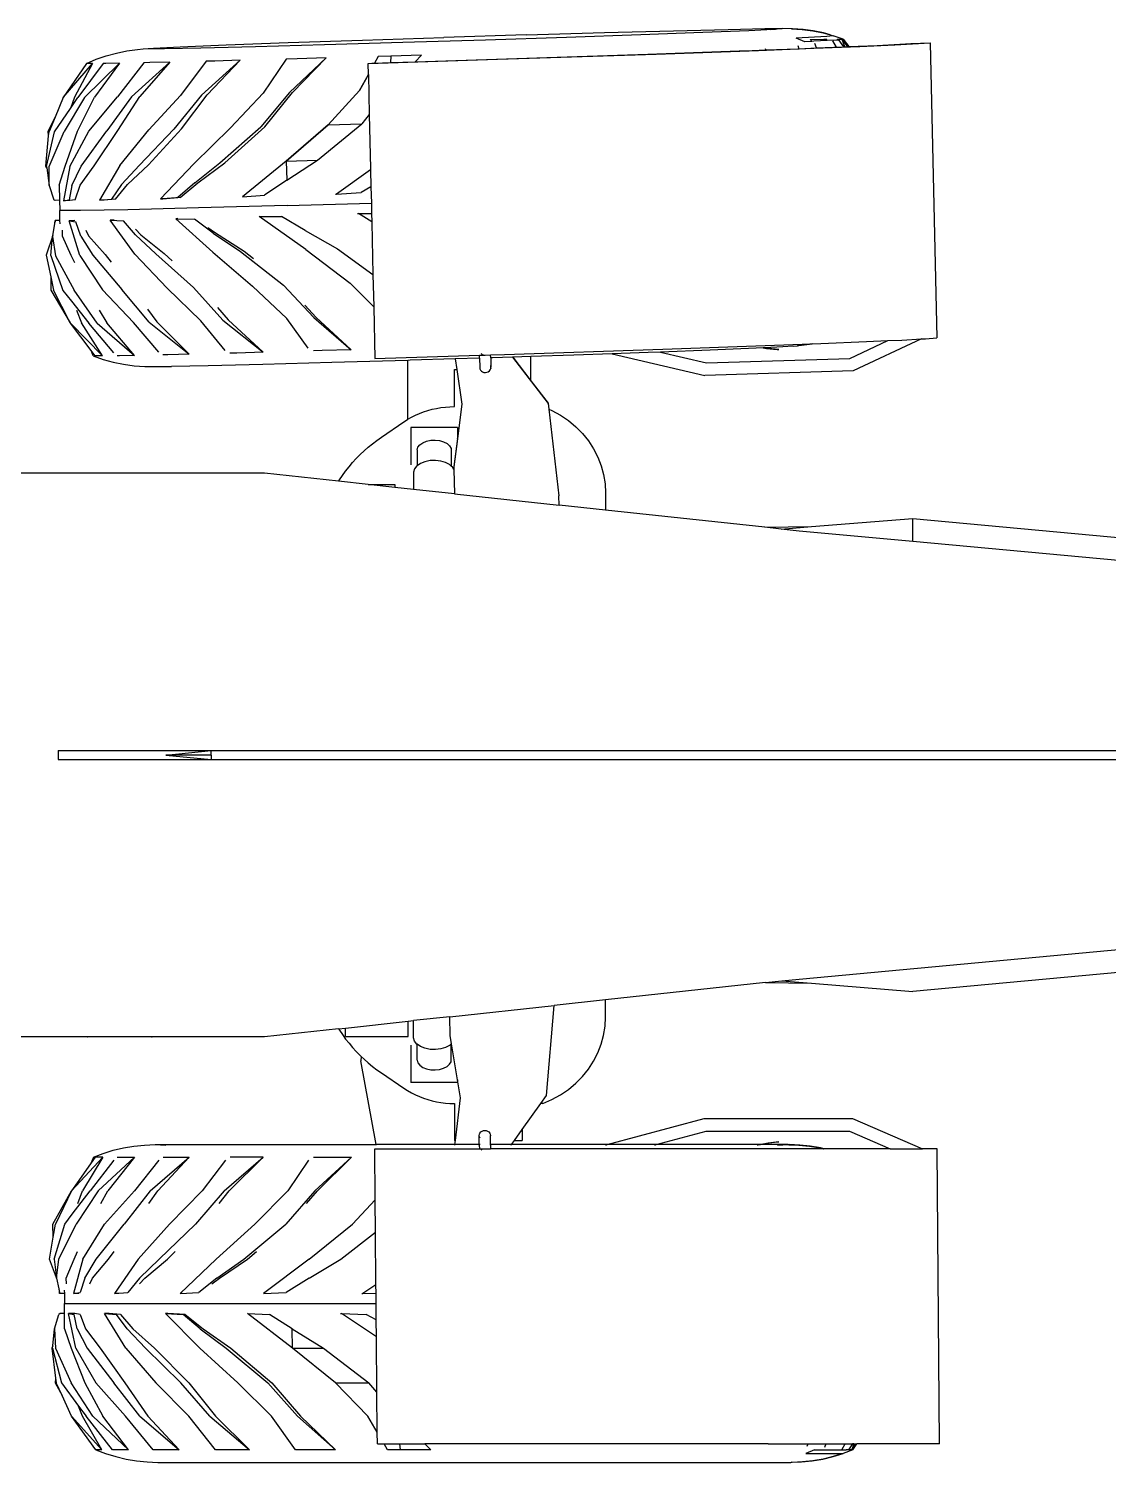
# Model space of a CAD drawing. Header units: inches. Extents: x -625442 to 34963, y -27993 to 66986.
# Drawn here: x 3263.7 to 3317.7, y 21992.8 to 22064.5 of the extents above; entities that cross this region are included whole.
import ezdxf

# ---------------------------------------------------------------- set-up
doc = ezdxf.new("R2010")
doc.units = ezdxf.units.IN
doc.header["$LTSCALE"] = 0.5
doc.header["$MEASUREMENT"] = 0
doc.layers.add('P-FURNITURE', color=201, linetype='Continuous')

# ---------------------------------------------------------------- blocks, each defined once
blk = doc.blocks.new('John Deere pl')
for p, q in [((3.1425, 3.6546), (3.2987, 3.6592)), ((3.2987, 3.6592), (3.4359, 3.6629)), ((3.4946, 3.6592), (3.3707, 3.6546)), ((3.4359, 3.6629), (3.5447, 3.6656)), ((3.5862, 3.6629), (3.4946, 3.6592)), ((3.5447, 3.6656), (3.6177, 3.667)), ((3.6221, 3.6647), (3.5862, 3.6629)), ((3.6177, 3.667), (3.6499, 3.667)), ((3.6286, 3.6656), (3.6221, 3.6647)), ((3.6392, 3.6656), (3.6221, 3.6647)), ((3.6286, 3.6656), (3.6499, 3.667)), ((3.6499, 3.667), (3.6524, 3.667)), ((3.6524, 3.667), (3.6508, 3.6669)), ((3.6524, 3.667), (3.6524, 3.667)), ((3.6713, 3.6669), (3.6524, 3.667)), ((3.6732, 3.6669), (3.6713, 3.6669)), ((3.6713, 3.6669), (3.6925, 3.6655)), ((3.694, 3.6655), (3.6732, 3.6669)), ((3.6925, 3.6655), (3.7136, 3.6626)), ((3.7144, 3.6626), (3.694, 3.6655)), ((3.7136, 3.6626), (3.7342, 3.6584)), ((3.7345, 3.6584), (3.7144, 3.6626)), ((3.7342, 3.6584), (3.7482, 3.6545)), ((3.7482, 3.6545), (3.7345, 3.6584)), ((2.3788, 3.6268), (2.3997, 3.6281)), ((2.3997, 3.6281), (2.4527, 3.6307)), ((2.4942, 3.6281), (2.4212, 3.6267)), ((2.4527, 3.6307), (2.5443, 3.6345)), ((2.603, 3.6307), (2.4942, 3.6281)), ((2.5443, 3.6345), (2.6683, 3.6391)), ((2.7402, 3.6345), (2.603, 3.6307)), ((2.6683, 3.6391), (2.8162, 3.6442)), ((2.8964, 3.6391), (2.7402, 3.6345)), ((2.8162, 3.6442), (2.9779, 3.6495)), ((3.061, 3.6442), (2.8964, 3.6391)), ((3.1425, 3.6546), (2.9779, 3.6495)), ((3.2227, 3.6495), (3.061, 3.6442)), ((3.3707, 3.6546), (3.2227, 3.6495)), ((3.605, 3.6237), (3.7157, 3.6279)), ((3.6197, 3.6246), (3.6195, 3.6269)), ((3.6197, 3.6246), (3.6838, 3.627)), ((3.7418, 3.6511), (3.6801, 3.6481)), ((3.6977, 3.641), (3.6801, 3.6481)), ((3.6834, 3.6332), (3.6859, 3.6271)), ((3.6838, 3.627), (3.6859, 3.6271)), ((3.6859, 3.6271), (3.6861, 3.6271)), ((3.6861, 3.6271), (3.7211, 3.6285)), ((3.7114, 3.6417), (3.6977, 3.641)), ((3.7085, 3.6453), (3.7353, 3.6458)), ((3.7085, 3.6453), (3.7114, 3.6417)), ((3.7157, 3.6419), (3.7114, 3.6417)), ((3.7157, 3.6419), (3.7114, 3.6417)), ((3.7419, 3.6432), (3.7157, 3.6419)), ((3.7157, 3.6419), (3.7157, 3.6419)), ((3.7157, 3.6279), (3.8073, 3.6316)), ((3.7211, 3.6285), (3.7175, 3.6374)), ((3.7211, 3.6285), (3.7556, 3.6299)), ((3.7353, 3.6458), (3.7406, 3.6458)), ((3.7419, 3.6432), (3.7406, 3.6458)), ((3.7543, 3.6527), (3.7418, 3.6511)), ((3.761, 3.6441), (3.7419, 3.6432)), ((3.7482, 3.6545), (3.7543, 3.6527)), ((3.7526, 3.6428), (3.7601, 3.6301)), ((3.7738, 3.6458), (3.7543, 3.6527)), ((3.7556, 3.6299), (3.7601, 3.6301)), ((3.7601, 3.6301), (3.7742, 3.6307)), ((3.7628, 3.6444), (3.761, 3.6441)), ((3.762, 3.6458), (3.7628, 3.6444)), ((3.7633, 3.6444), (3.762, 3.6458)), ((3.762, 3.6458), (3.7738, 3.6458)), ((3.7633, 3.6444), (3.7628, 3.6444)), ((3.7721, 3.6456), (3.7633, 3.6444)), ((3.7656, 3.6447), (3.7633, 3.6444)), ((3.7752, 3.6307), (3.7656, 3.6447)), ((3.7738, 3.6458), (3.7721, 3.6456)), ((3.7721, 3.6456), (3.7828, 3.6311)), ((3.7776, 3.6308), (3.7721, 3.6456)), ((3.7738, 3.6458), (3.785, 3.6312)), ((3.7742, 3.6307), (3.7752, 3.6307)), ((3.7752, 3.6307), (3.7776, 3.6308)), ((3.7776, 3.6308), (3.7828, 3.6311)), ((3.7828, 3.6311), (3.785, 3.6312)), ((3.785, 3.6312), (3.8418, 3.6337)), ((3.8073, 3.6316), (3.8773, 3.6347)), ((3.8418, 3.6337), (3.8871, 3.636)), ((3.8773, 3.6347), (3.9244, 3.6372)), ((3.8871, 3.636), (3.909, 3.6377)), ((3.909, 3.6377), (3.9472, 3.6389)), ((3.9244, 3.6372), (3.9472, 3.6389)), ((3.9472, 3.6389), (3.9607, 3.051)), ((2.2662, 3.5977), (2.2854, 3.6059)), ((2.2854, 3.6059), (2.3052, 3.6128)), ((2.3052, 3.6128), (2.3257, 3.6183)), ((2.3257, 3.6183), (2.3465, 3.6225)), ((2.3801, 3.5991), (2.3276, 3.5309)), ((2.3465, 3.6225), (2.3677, 3.6253)), ((2.3559, 3.5314), (2.432, 3.6003)), ((2.3677, 3.6253), (2.3788, 3.6268)), ((2.432, 3.6003), (2.3721, 3.532)), ((2.3921, 3.5993), (2.3801, 3.5991)), ((2.4212, 3.6267), (2.389, 3.6267)), ((2.432, 3.6003), (2.3921, 3.5993)), ((2.5044, 3.602), (2.4536, 3.5338)), ((2.4952, 3.5348), (2.5725, 3.6039)), ((2.5221, 3.6025), (2.5044, 3.602)), ((2.5725, 3.6039), (2.5067, 3.5353)), ((2.5725, 3.6039), (2.5221, 3.6025)), ((2.6637, 3.6063), (2.6183, 3.5382)), ((2.6861, 3.607), (2.6637, 3.6063)), ((2.6703, 3.5396), (2.7435, 3.6086)), ((2.7435, 3.6086), (2.6763, 3.5399)), ((2.7435, 3.6086), (2.6861, 3.607)), ((2.8274, 3.5979), (3.0854, 3.6059)), ((2.8274, 3.5979), (2.8349, 3.5984)), ((2.8349, 3.5984), (2.8402, 3.5985)), ((2.8474, 3.6117), (2.8402, 3.5985)), ((2.8402, 3.5985), (2.8722, 3.5995)), ((2.8729, 3.6124), (2.8474, 3.6117)), ((2.8729, 3.6124), (2.8722, 3.5995)), ((2.8722, 3.5995), (2.921, 3.601)), ((2.9334, 3.6143), (2.8729, 3.6124)), ((2.921, 3.601), (2.9334, 3.6143)), ((2.921, 3.601), (3.0829, 3.6061)), ((3.0829, 3.6061), (3.3848, 3.616)), ((3.0854, 3.6059), (3.4011, 3.6162)), ((3.3848, 3.616), (3.5667, 3.6226)), ((3.4011, 3.6162), (3.605, 3.6237)), ((3.5666, 3.6229), (3.5667, 3.6226)), ((3.5667, 3.6226), (3.5794, 3.623)), ((3.5794, 3.623), (3.6197, 3.6246)), ((2.2198, 3.5296), (2.2781, 3.5977)), ((2.2662, 3.5977), (2.2198, 3.5296)), ((2.2781, 3.5977), (2.242, 3.5303)), ((2.2995, 3.5977), (2.249, 3.5296)), ((2.262, 3.5296), (2.3316, 3.5982)), ((2.2781, 3.5977), (2.2662, 3.5977)), ((2.3316, 3.5982), (2.2819, 3.5303)), ((2.3048, 3.5977), (2.2995, 3.5977)), ((2.3316, 3.5982), (2.3048, 3.5977)), ((2.8279, 3.5758), (2.8104, 3.5437)), ((2.8104, 3.5439), (2.8279, 3.5758)), ((2.8279, 3.5758), (2.8274, 3.5979)), ((2.8279, 3.5758), (2.8297, 3.496)), ((2.8104, 3.5439), (2.748, 3.4753)), ((2.748, 3.4751), (2.8104, 3.5437)), ((2.2198, 3.5296), (2.2035, 3.491)), ((2.262, 3.5296), (2.2216, 3.462)), ((2.242, 3.5303), (2.234, 3.5081)), ((2.234, 3.5081), (2.249, 3.5296)), ((2.2484, 3.463), (2.2819, 3.5303)), ((2.2705, 3.4627), (2.3276, 3.5309)), ((2.3559, 3.5314), (2.3063, 3.4635)), ((2.3282, 3.4643), (2.3721, 3.532)), ((2.3902, 3.4653), (2.4536, 3.5338)), ((2.4952, 3.5348), (2.4399, 3.4666)), ((2.4554, 3.4673), (2.5067, 3.5353)), ((2.5531, 3.4695), (2.6183, 3.5382)), ((2.6703, 3.5396), (2.6132, 3.4712)), ((2.6213, 3.4717), (2.6763, 3.5399)), ((2.1895, 3.4628), (2.2035, 3.491)), ((2.2035, 3.491), (2.1915, 3.4624)), ((2.202, 3.4618), (2.234, 3.5081)), ((2.8297, 3.496), (2.8145, 3.4771)), ((2.8297, 3.496), (2.8322, 3.3883)), ((2.1865, 3.3923), (2.202, 3.4618)), ((2.1906, 3.4535), (2.1895, 3.4628)), ((2.1906, 3.4535), (2.1915, 3.4624)), ((2.1919, 3.3921), (2.2216, 3.462)), ((2.2235, 3.3932), (2.2484, 3.463)), ((2.2326, 3.3924), (2.2705, 3.4627)), ((2.2555, 3.3928), (2.3063, 3.4635)), ((2.2814, 3.3937), (2.3282, 3.4643)), ((2.3326, 3.3944), (2.3902, 3.4653)), ((2.3716, 3.3952), (2.4399, 3.4666)), ((2.3898, 3.396), (2.4554, 3.4673)), ((2.4798, 3.398), (2.5531, 3.4695)), ((2.5321, 3.3994), (2.6132, 3.4712)), ((2.5415, 3.3999), (2.6213, 3.4717)), ((2.748, 3.4753), (2.6641, 3.4032)), ((2.6641, 3.403), (2.748, 3.4751)), ((2.7262, 3.4048), (2.8145, 3.4771)), ((2.748, 3.4751), (2.8145, 3.4771)), ((2.748, 3.4753), (2.748, 3.4751)), ((2.1851, 3.3932), (2.1906, 3.4535)), ((2.482, 3.3598), (2.5321, 3.3994)), ((2.4879, 3.3602), (2.5415, 3.3999)), ((2.6641, 3.4032), (2.5772, 3.3322)), ((2.6641, 3.403), (2.5772, 3.3321)), ((2.6641, 3.403), (2.7262, 3.4048)), ((2.6641, 3.4032), (2.6641, 3.403)), ((2.6641, 3.403), (2.665, 3.3649)), ((2.665, 3.3649), (2.7262, 3.4048)), ((2.1869, 3.3895), (2.1851, 3.3932)), ((2.1865, 3.3923), (2.1869, 3.3895)), ((2.1869, 3.3895), (2.1917, 3.3543)), ((2.1917, 3.3543), (2.1919, 3.3921)), ((2.2116, 3.355), (2.2235, 3.3932)), ((2.2326, 3.3924), (2.2204, 3.3241)), ((2.237, 3.3544), (2.2555, 3.3928)), ((2.2532, 3.355), (2.2814, 3.3937)), ((2.3326, 3.3944), (2.2921, 3.3251)), ((2.336, 3.3563), (2.3716, 3.3952)), ((2.3475, 3.3567), (2.3898, 3.396)), ((2.4798, 3.398), (2.4137, 3.3278)), ((2.8322, 3.3855), (2.7642, 3.3375)), ((2.8322, 3.3883), (2.8322, 3.3855)), ((2.8322, 3.3855), (2.833, 3.3521)), ((2.1917, 3.3543), (2.2011, 3.3263)), ((2.2116, 3.355), (2.2123, 3.3252)), ((2.237, 3.3544), (2.2313, 3.3259)), ((2.2433, 3.3263), (2.2532, 3.355)), ((2.336, 3.3563), (2.3156, 3.3273)), ((2.3241, 3.3276), (2.3475, 3.3567)), ((2.482, 3.3598), (2.4484, 3.3304)), ((2.4528, 3.3306), (2.4879, 3.3602)), ((2.665, 3.3649), (2.6206, 3.335)), ((2.833, 3.3521), (2.8132, 3.3406)), ((2.833, 3.3521), (2.8338, 3.3195)), ((2.2037, 3.3249), (2.2011, 3.3263)), ((2.2123, 3.3252), (2.2037, 3.3249)), ((2.2123, 3.3252), (2.2128, 3.3046)), ((2.2204, 3.3241), (2.2313, 3.3259)), ((2.2331, 3.3246), (2.2204, 3.3241)), ((2.2433, 3.3263), (2.2331, 3.3246)), ((2.2921, 3.3251), (2.3156, 3.3273)), ((2.301, 3.3255), (2.2921, 3.3251)), ((2.3241, 3.3276), (2.301, 3.3255)), ((2.4137, 3.3278), (2.4185, 3.3282)), ((2.4184, 3.3281), (2.4137, 3.3278)), ((2.4528, 3.3306), (2.4184, 3.3281)), ((2.4184, 3.3281), (2.4185, 3.3282)), ((2.4185, 3.3282), (2.4484, 3.3304)), ((2.6662, 3.3146), (2.4891, 3.3098)), ((2.5772, 3.3321), (2.6206, 3.335)), ((2.5772, 3.3322), (2.5772, 3.3321)), ((2.6662, 3.3146), (2.8338, 3.3195)), ((2.7622, 3.3374), (2.7642, 3.3375)), ((2.7642, 3.3375), (2.8132, 3.3406)), ((2.8338, 3.3195), (2.8342, 3.2986)), ((2.2022, 3.2745), (2.2034, 3.2846)), ((2.2132, 3.2849), (2.2034, 3.2846)), ((2.2034, 3.2846), (2.2036, 3.2825)), ((2.2544, 3.3046), (2.2128, 3.3046)), ((2.2132, 3.2849), (2.2128, 3.3046)), ((2.2134, 3.2782), (2.2132, 3.2849)), ((2.2425, 3.2846), (2.2314, 3.2841)), ((2.2525, 3.2154), (2.2314, 3.2841)), ((2.2314, 3.2841), (2.2449, 3.2825)), ((2.3486, 3.3063), (2.2544, 3.3046)), ((2.3211, 3.2858), (2.3135, 3.2855)), ((2.3626, 3.2177), (2.3135, 3.2855)), ((2.3135, 3.2855), (2.3396, 3.2843)), ((2.364, 3.256), (2.3396, 3.2843)), ((2.4891, 3.3098), (2.3486, 3.3063)), ((2.4478, 3.2887), (2.4443, 3.2885)), ((2.4443, 3.2885), (2.481, 3.2877)), ((2.5181, 3.2216), (2.4443, 3.2885)), ((2.5183, 3.2599), (2.481, 3.2877)), ((2.61, 3.293), (2.6103, 3.293)), ((2.7032, 3.2268), (2.6103, 3.293)), ((2.6103, 3.293), (2.6548, 3.2925)), ((2.6548, 3.2925), (2.6549, 3.2925)), ((2.7021, 3.2651), (2.6549, 3.2925)), ((2.806, 3.2987), (2.808, 3.2987)), ((2.8346, 3.2823), (2.808, 3.2987)), ((2.808, 3.2987), (2.8342, 3.2986)), ((2.8342, 3.2986), (2.8346, 3.2823)), ((2.1989, 3.2549), (2.2022, 3.2745)), ((2.2022, 3.2745), (2.2036, 3.2825)), ((2.2179, 3.2655), (2.2179, 3.254)), ((2.255, 3.2538), (2.2449, 3.2825)), ((2.2648, 3.2657), (2.2703, 3.2544)), ((2.3637, 3.2676), (2.3744, 3.2565)), ((2.364, 3.256), (2.4045, 3.2187)), ((2.3744, 3.2565), (2.4211, 3.2194)), ((2.5078, 3.2712), (2.5231, 3.2602)), ((2.5183, 3.2599), (2.5727, 3.2231)), ((2.5231, 3.2602), (2.5803, 3.2236)), ((2.7021, 3.2651), (2.7664, 3.2287)), ((2.8346, 3.2823), (2.8346, 3.2808)), ((2.8346, 3.2808), (2.837, 3.1775)), ((2.1987, 3.2547), (2.1859, 3.2156)), ((2.1953, 3.215), (2.1986, 3.2533)), ((2.1986, 3.2533), (2.1989, 3.2549)), ((2.1986, 3.2533), (2.2043, 3.2148)), ((2.1987, 3.2547), (2.1989, 3.2549)), ((2.2179, 3.254), (2.2349, 3.2159)), ((2.255, 3.2538), (2.2788, 3.2159)), ((2.2703, 3.2544), (2.3033, 3.2168)), ((2.7664, 3.2287), (2.837, 3.1775)), ((2.1859, 3.2156), (2.1948, 3.1724)), ((2.1953, 3.215), (2.2186, 3.1456)), ((2.2043, 3.2148), (2.2415, 3.1459)), ((2.2349, 3.2159), (2.2419, 3.201)), ((2.2525, 3.2154), (2.2978, 3.1468)), ((2.2788, 3.2159), (2.3366, 3.1477)), ((2.3033, 3.2168), (2.3149, 3.2021)), ((2.3626, 3.2177), (2.4269, 3.1498)), ((2.4045, 3.2187), (2.479, 3.1511)), ((2.4211, 3.2194), (2.4366, 3.2048)), ((2.5181, 3.2216), (2.5972, 3.1543)), ((2.5727, 3.2231), (2.6589, 3.156)), ((2.5803, 3.2236), (2.5986, 3.2091)), ((2.7032, 3.2268), (2.7914, 3.1599)), ((2.1948, 3.1724), (2.1947, 3.1462)), ((2.1948, 3.1724), (2.2002, 3.1459)), ((2.837, 3.1775), (2.8385, 3.113)), ((2.1947, 3.1462), (2.2338, 3.081)), ((2.2338, 3.081), (2.2002, 3.1459)), ((2.2186, 3.1456), (2.2359, 3.124)), ((2.2871, 3.0805), (2.2415, 3.1459)), ((2.2978, 3.1468), (2.3596, 3.082)), ((2.3907, 3.0826), (2.3366, 3.1477)), ((2.4269, 3.1498), (2.4941, 3.0852)), ((2.538, 3.0863), (2.479, 3.1511)), ((2.5972, 3.1543), (2.6652, 3.0899)), ((2.7189, 3.0914), (2.6589, 3.156)), ((2.7914, 3.1599), (2.8385, 3.113)), ((2.2359, 3.124), (2.2709, 3.0804)), ((2.7013, 3.1165), (2.7237, 3.0917)), ((2.8385, 3.113), (2.8385, 3.1124)), ((2.246, 3.1062), (2.2561, 3.0809)), ((2.2915, 3.1064), (2.3064, 3.0812)), ((2.3874, 3.1083), (2.4061, 3.0832)), ((2.5424, 3.0261), (2.4941, 3.0852)), ((2.5272, 3.1117), (2.5484, 3.0868)), ((2.538, 3.0863), (2.618, 3.0223)), ((2.618, 3.0223), (2.5484, 3.0868)), ((2.7081, 3.0307), (2.6652, 3.0899)), ((2.7189, 3.0914), (2.7938, 3.0273)), ((2.7938, 3.0273), (2.7237, 3.0917)), ((2.8385, 3.1124), (2.8409, 3.01)), ((2.2342, 3.0801), (2.2338, 3.081)), ((2.2342, 3.0801), (2.2982, 3.0153)), ((2.2753, 3.0257), (2.2342, 3.0801)), ((2.2982, 3.0153), (2.2561, 3.0809)), ((2.3204, 3.0212), (2.2709, 3.0804)), ((2.2871, 3.0805), (2.3615, 3.0161)), ((2.3615, 3.0161), (2.3064, 3.0812)), ((2.4102, 3.0229), (2.3596, 3.082)), ((2.3907, 3.0826), (2.4706, 3.0185)), ((2.4706, 3.0185), (2.4061, 3.0832)), ((2.7938, 3.0273), (2.7354, 3.0256)), ((3.0989, 3.018), (3.4145, 3.0284)), ((3.4145, 3.0284), (3.6185, 3.0358)), ((3.6007, 3.0303), (3.5091, 3.0266)), ((3.6148, 3.031), (3.6007, 3.0303)), ((3.6178, 3.0312), (3.6148, 3.031)), ((3.6148, 3.031), (3.6211, 3.0299)), ((3.6537, 3.033), (3.6178, 3.0312)), ((3.6247, 3.0299), (3.6178, 3.0312)), ((3.6185, 3.0358), (3.7107, 3.0393)), ((3.6211, 3.0299), (3.6428, 3.0279)), ((3.6458, 3.0279), (3.6247, 3.0299)), ((3.6428, 3.0279), (3.6458, 3.0279)), ((3.6747, 3.0343), (3.6537, 3.033)), ((3.6747, 3.0343), (3.6829, 3.0354)), ((3.6829, 3.0354), (3.685, 3.0357)), ((3.6877, 3.0357), (3.6829, 3.0354)), ((3.6955, 3.0371), (3.685, 3.0357)), ((3.685, 3.0357), (3.6858, 3.0357)), ((3.6858, 3.0357), (3.7069, 3.0385)), ((3.7083, 3.0385), (3.6877, 3.0357)), ((3.7069, 3.0385), (3.6955, 3.0371)), ((3.7069, 3.0385), (3.7107, 3.0393)), ((3.7123, 3.0394), (3.7083, 3.0385)), ((3.7107, 3.0393), (3.7123, 3.0394)), ((3.7123, 3.0394), (3.7292, 3.04)), ((3.7292, 3.04), (3.8207, 3.0437)), ((3.7875, 3.0103), (3.8631, 3.0456)), ((3.9301, 3.0489), (3.7941, 2.9853)), ((3.8207, 3.0437), (3.8631, 3.0456)), ((3.8631, 3.0456), (3.8908, 3.0468)), ((3.8908, 3.0468), (3.9301, 3.0489)), ((3.9301, 3.0489), (3.9378, 3.0493)), ((3.9378, 3.0493), (3.9607, 3.051)), ((2.2796, 3.0153), (2.2753, 3.0257)), ((2.2832, 3.0152), (2.2753, 3.0257)), ((2.2796, 3.0153), (2.2991, 3.0083)), ((2.2982, 3.0153), (2.2832, 3.0152)), ((2.2991, 3.0083), (2.3192, 3.0027)), ((2.3192, 3.0027), (2.3399, 2.9985)), ((2.3318, 3.0155), (2.3269, 3.0155)), ((2.3615, 3.0161), (2.3318, 3.0155)), ((2.4282, 3.0174), (2.4185, 3.0173)), ((2.4706, 3.0185), (2.4282, 3.0174)), ((2.5659, 3.0209), (2.552, 3.0206)), ((2.618, 3.0223), (2.5659, 3.0209)), ((2.7547, 3.0019), (2.6175, 2.9981)), ((2.7354, 3.0256), (2.7183, 3.0251)), ((2.9066, 3.0063), (2.7547, 3.0019)), ((2.8409, 3.01), (3.0491, 3.0165)), ((2.9109, 3.0065), (2.9066, 3.0063)), ((2.9066, 2.8888), (2.9066, 3.0063)), ((3.001, 3.0093), (2.9109, 3.0065)), ((3.0493, 3.0108), (3.001, 3.0093)), ((3.001, 3.0093), (3.0041, 2.9878)), ((3.0491, 3.0165), (3.0603, 3.0168)), ((3.0493, 3.0108), (3.0491, 3.0165)), ((3.0493, 3.0108), (3.0497, 2.9929)), ((3.0496, 3.0108), (3.0493, 3.0108)), ((3.0523, 3.0196), (3.0547, 3.018)), ((3.0547, 3.018), (3.0574, 3.0171)), ((3.0574, 3.0171), (3.0603, 3.0168)), ((3.0603, 3.0168), (3.0715, 3.0172)), ((3.0716, 3.0115), (3.0712, 3.0114)), ((3.0715, 3.0172), (3.0989, 3.018)), ((3.0716, 3.0115), (3.0715, 3.0172)), ((3.0755, 3.0116), (3.0716, 3.0115)), ((3.0716, 3.0115), (3.072, 2.9936)), ((3.1151, 3.0129), (3.0755, 3.0116)), ((3.1151, 3.0129), (3.1859, 2.9202)), ((3.1154, 3.0129), (3.1151, 3.0129)), ((3.1516, 3.0141), (3.1154, 3.0129)), ((3.1154, 3.0129), (3.1516, 2.9655)), ((3.2373, 3.0169), (3.1516, 3.0141)), ((3.1516, 2.9655), (3.1516, 3.0141)), ((3.3135, 3.0195), (3.2373, 3.0169)), ((3.3852, 3.022), (3.3135, 3.0195)), ((3.3135, 3.0195), (3.4985, 2.976)), ((3.4098, 3.0229), (3.3852, 3.022)), ((3.5091, 3.0266), (3.4098, 3.0229)), ((3.4098, 3.0229), (3.5019, 3.0013)), ((3.5019, 3.0013), (3.7875, 3.0103)), ((2.3399, 2.9985), (2.3609, 2.9956)), ((2.3609, 2.9956), (2.3821, 2.9941)), ((2.3821, 2.9941), (2.4035, 2.9941)), ((2.4035, 2.9941), (2.4155, 2.9941)), ((2.4155, 2.9941), (2.4357, 2.9941)), ((2.5087, 2.9955), (2.4357, 2.9941)), ((2.6175, 2.9981), (2.5087, 2.9955)), ((2.9993, 2.9878), (3.0041, 2.9878)), ((2.9993, 2.9142), (2.9993, 2.9878)), ((3.0041, 2.9878), (3.0143, 2.9192)), ((3.05, 2.9956), (3.0497, 2.9929)), ((3.05, 2.9947), (3.0497, 2.9925)), ((3.0497, 2.9929), (3.0497, 2.9921)), ((3.0497, 2.9929), (3.0497, 2.9925)), ((3.0497, 2.9925), (3.0497, 2.9921)), ((3.0497, 2.9925), (3.0501, 2.9903)), ((3.0497, 2.9921), (3.0501, 2.9894)), ((3.0501, 2.9894), (3.0513, 2.987)), ((3.0513, 2.987), (3.0531, 2.9849)), ((3.0531, 2.9849), (3.0555, 2.9833)), ((3.0555, 2.9833), (3.0582, 2.9824)), ((3.0582, 2.9824), (3.0611, 2.9821)), ((3.0611, 2.9821), (3.064, 2.9826)), ((3.064, 2.9826), (3.0666, 2.9837)), ((3.0666, 2.9837), (3.0689, 2.9854)), ((3.0689, 2.9854), (3.0706, 2.9876)), ((3.0706, 2.9876), (3.0717, 2.9901)), ((3.0716, 2.9963), (3.0716, 2.9954)), ((3.072, 2.9936), (3.0716, 2.9963)), ((3.072, 2.9932), (3.0716, 2.9954)), ((3.0717, 2.991), (3.072, 2.9932)), ((3.0717, 2.9901), (3.072, 2.9928)), ((3.0717, 2.991), (3.0717, 2.9901)), ((3.072, 2.9936), (3.072, 2.9928)), ((3.072, 2.9932), (3.072, 2.9936)), ((3.072, 2.9928), (3.072, 2.9932)), ((3.7941, 2.9853), (3.4985, 2.976)), ((3.1516, 2.9655), (3.1859, 2.9207)), ((2.9725, 2.9123), (2.9814, 2.9133)), ((2.9814, 2.9133), (2.9903, 2.914)), ((2.9903, 2.914), (2.9993, 2.9142)), ((3.0143, 2.9192), (3.0052, 2.8504)), ((3.0143, 2.919), (3.0052, 2.8498)), ((3.0143, 2.9192), (3.0143, 2.919)), ((3.1859, 2.9202), (3.1859, 2.9207)), ((3.1859, 2.9207), (3.1873, 2.9091)), ((3.1859, 2.9202), (3.1873, 2.9091)), ((2.8988, 2.8838), (2.9061, 2.8885)), ((2.9061, 2.8885), (2.9066, 2.8888)), ((2.9066, 2.8888), (2.9138, 2.8929)), ((2.9138, 2.8929), (2.9216, 2.8968)), ((2.9216, 2.8968), (2.9297, 2.9004)), ((2.9297, 2.9004), (2.9379, 2.9036)), ((2.9379, 2.9036), (2.9464, 2.9064)), ((2.9464, 2.9064), (2.955, 2.9088)), ((2.955, 2.9088), (2.9637, 2.9107)), ((2.9637, 2.9107), (2.9725, 2.9123)), ((3.1873, 2.9091), (3.2077, 2.7367)), ((3.1873, 2.9091), (3.1873, 2.9091)), ((3.1873, 2.9091), (3.1935, 2.9064)), ((3.1873, 2.9091), (3.2077, 2.7367)), ((3.1935, 2.9064), (3.2105, 2.897)), ((3.2105, 2.897), (3.2265, 2.8862)), ((3.2265, 2.8862), (3.2412, 2.8739)), ((2.854, 2.8533), (2.8988, 2.8838)), ((3.0052, 2.8725), (2.9122, 2.8725)), ((2.9122, 2.8725), (2.9122, 2.798)), ((3.0052, 2.8725), (3.0052, 2.8504)), ((3.2412, 2.8739), (3.2545, 2.8604)), ((3.2545, 2.8604), (3.2664, 2.8457)), ((2.8193, 2.826), (2.8276, 2.8333)), ((2.8276, 2.8333), (2.8361, 2.8402)), ((2.8361, 2.8402), (2.8449, 2.8469)), ((2.8449, 2.8469), (2.854, 2.8533)), ((2.9248, 2.8281), (2.9265, 2.8334)), ((2.9248, 2.8281), (2.9248, 2.7959)), ((2.9265, 2.8334), (2.9304, 2.8382)), ((2.9304, 2.8382), (2.9362, 2.8422)), ((2.9362, 2.8422), (2.9437, 2.8452)), ((2.9437, 2.8452), (2.9521, 2.847)), ((2.9521, 2.847), (2.961, 2.8474)), ((2.961, 2.8474), (2.9698, 2.8464)), ((2.9698, 2.8464), (2.9778, 2.844)), ((2.9778, 2.844), (2.9846, 2.8405)), ((2.9846, 2.8405), (2.9895, 2.836)), ((2.9895, 2.836), (2.9925, 2.8309)), ((2.9925, 2.8309), (2.9931, 2.8256)), ((3.0052, 2.8504), (2.9979, 2.7949)), ((3.0052, 2.8498), (2.9979, 2.7945)), ((3.0052, 2.8498), (3.0052, 2.8504)), ((3.2664, 2.8457), (3.2766, 2.83)), ((3.2766, 2.83), (3.285, 2.8135)), ((2.7893, 2.7943), (2.7963, 2.8026)), ((2.7963, 2.8026), (2.8037, 2.8107)), ((2.8037, 2.8107), (2.8113, 2.8185)), ((2.8113, 2.8185), (2.8193, 2.826)), ((2.9318, 2.8007), (2.9248, 2.7959)), ((2.9406, 2.8044), (2.9318, 2.8007)), ((2.9507, 2.8065), (2.9406, 2.8044)), ((2.9614, 2.8069), (2.9507, 2.8065)), ((2.9719, 2.8057), (2.9614, 2.8069)), ((2.9815, 2.8029), (2.9719, 2.8057)), ((2.9896, 2.7986), (2.9815, 2.8029)), ((2.9931, 2.8256), (2.9925, 2.8236)), ((2.9931, 2.8256), (2.9931, 2.7956)), ((3.285, 2.8135), (3.2917, 2.7963)), ((2.6211, 2.7813), (1.886, 2.7813)), ((2.3098, 2.7813), (2.3088, 2.7813)), ((2.4258, 2.7813), (2.4257, 2.7813)), ((2.7684, 2.7654), (2.6211, 2.7813)), ((2.7701, 2.7682), (2.7762, 2.7771)), ((2.7762, 2.7771), (2.7825, 2.7858)), ((2.7825, 2.7858), (2.7893, 2.7943)), ((2.92, 2.7901), (2.918, 2.7838)), ((2.918, 2.7838), (2.918, 2.7493)), ((2.9247, 2.7959), (2.92, 2.7901)), ((2.9248, 2.7959), (2.9247, 2.7959)), ((2.9931, 2.7956), (2.9896, 2.7986)), ((2.9956, 2.7933), (2.9931, 2.7956)), ((2.998, 2.7891), (2.9956, 2.7933)), ((2.9979, 2.7949), (2.9979, 2.7945)), ((2.9979, 2.7945), (2.998, 2.7891)), ((2.998, 2.7891), (2.9992, 2.7405)), ((3.2917, 2.7963), (3.2966, 2.7786)), ((3.2966, 2.7786), (3.2995, 2.7606)), ((2.7684, 2.7654), (2.7701, 2.7682)), ((2.8276, 2.759), (2.7684, 2.7654)), ((2.8276, 2.759), (2.8804, 2.759)), ((2.8804, 2.7533), (2.8276, 2.759)), ((2.8804, 2.759), (2.8804, 2.7533)), ((2.918, 2.7493), (2.8804, 2.7533)), ((2.9992, 2.7405), (2.918, 2.7493)), ((3.2995, 2.7606), (3.3004, 2.7423)), ((3.3004, 2.7423), (3.3004, 2.708)), ((2.9992, 2.7405), (3.2081, 2.7179)), ((3.2077, 2.7367), (3.2077, 2.7367)), ((3.2077, 2.7365), (3.2077, 2.7367)), ((3.2077, 2.7367), (3.2077, 2.7365)), ((3.2081, 2.7179), (3.2077, 2.7365)), ((3.3004, 2.708), (3.2081, 2.7179)), ((3.6178, 2.6737), (3.3004, 2.708)), ((3.7111, 2.6751), (3.9128, 2.6914)), ((3.9128, 2.6454), (3.9128, 2.6914)), ((3.9128, 2.6914), (4.3431, 2.6517)), ((3.6178, 2.6737), (3.7111, 2.6751)), ((3.6505, 2.6702), (3.6178, 2.6737)), ((3.6505, 2.6702), (3.7111, 2.6751)), ((3.6862, 2.6663), (3.6505, 2.6702)), ((3.9128, 2.6454), (3.6862, 2.6663)), ((4.5206, 2.5894), (3.9128, 2.6454)), ((2.2095, 2.2293), (2.5143, 2.2293)), ((2.2095, 2.2293), (2.2095, 2.2109)), ((2.4245, 2.2201), (2.5143, 2.2293)), ((2.5143, 2.2201), (2.5143, 2.2293)), ((2.5143, 2.2293), (4.6693, 2.2293)), ((2.2095, 2.2109), (2.5143, 2.2109)), ((2.4245, 2.2201), (2.5143, 2.2109)), ((2.5143, 2.2201), (2.4245, 2.2201)), ((2.5143, 2.2201), (2.5143, 2.2109)), ((2.5143, 2.2109), (4.6693, 2.2109)), ((3.6862, 1.7739), (4.389, 1.839)), ((4.5206, 1.8051), (3.9128, 1.7491)), ((3.6517, 1.7702), (3.6862, 1.7739)), ((3.6195, 1.7667), (3.3004, 1.7323)), ((3.6195, 1.7667), (3.6517, 1.7702)), ((3.6195, 1.7667), (3.7111, 1.7654)), ((3.6517, 1.7702), (3.7111, 1.7654)), ((3.7111, 1.7654), (3.9128, 1.7491)), ((2.9904, 1.6988), (3.1982, 1.7212)), ((3.1827, 1.5416), (3.1982, 1.7212)), ((3.3004, 1.7323), (3.1982, 1.7212)), ((3.3004, 1.6979), (3.3004, 1.7323)), ((2.782, 1.6763), (2.907, 1.6898)), ((2.907, 1.6898), (2.918, 1.691)), ((2.907, 1.6597), (2.907, 1.6898)), ((2.9904, 1.6988), (2.918, 1.691)), ((2.918, 1.6565), (2.918, 1.691)), ((2.9908, 1.6614), (2.9904, 1.6988)), ((3.2995, 1.6797), (3.3004, 1.6979)), ((2.6211, 1.6589), (1.886, 1.6589)), ((2.2542, 1.6589), (2.2543, 1.6589)), ((2.2679, 1.6589), (2.2684, 1.6589)), ((2.3957, 1.6589), (2.3964, 1.6589)), ((2.3964, 1.6589), (2.3967, 1.6589)), ((2.7684, 1.6748), (2.6211, 1.6589)), ((2.7684, 1.6748), (2.782, 1.6763)), ((2.7684, 1.6748), (2.7701, 1.6721)), ((2.7701, 1.6721), (2.7762, 1.6632)), ((2.7762, 1.6632), (2.7825, 1.6544)), ((2.782, 1.6597), (2.782, 1.6763)), ((2.782, 1.6597), (2.907, 1.6597)), ((2.92, 1.6502), (2.918, 1.6565)), ((2.9934, 1.645), (2.9908, 1.6614)), ((3.2917, 1.6439), (3.2966, 1.6616)), ((3.2966, 1.6616), (3.2995, 1.6797)), ((2.7825, 1.6544), (2.7893, 1.6459)), ((2.7893, 1.6459), (2.7963, 1.6376)), ((2.7963, 1.6376), (2.8037, 1.6296)), ((2.8037, 1.6296), (2.8113, 1.6218)), ((2.9122, 1.6423), (2.9122, 1.5677)), ((2.9247, 1.6444), (2.92, 1.6502)), ((2.9248, 1.6444), (2.9247, 1.6444)), ((2.9248, 1.6122), (2.9248, 1.6444)), ((2.9318, 1.6395), (2.9248, 1.6444)), ((2.9406, 1.6359), (2.9318, 1.6395)), ((2.9507, 1.6338), (2.9406, 1.6359)), ((2.9614, 1.6334), (2.9507, 1.6338)), ((2.9719, 1.6346), (2.9614, 1.6334)), ((2.9815, 1.6374), (2.9719, 1.6346)), ((2.9896, 1.6416), (2.9815, 1.6374)), ((2.9931, 1.6447), (2.9896, 1.6416)), ((2.9934, 1.645), (2.9931, 1.6447)), ((2.9931, 1.6147), (2.9931, 1.6447)), ((3.0052, 1.5733), (2.9934, 1.645)), ((3.285, 1.6267), (3.2917, 1.6439)), ((2.8113, 1.6218), (2.8134, 1.6199)), ((2.8134, 1.6199), (2.8127, 1.6109)), ((2.8434, 1.444), (2.8127, 1.6109)), ((2.8134, 1.6199), (2.8193, 1.6143)), ((2.8193, 1.6143), (2.8276, 1.607)), ((2.8276, 1.607), (2.8361, 1.6)), ((2.8361, 1.6), (2.8449, 1.5933)), ((2.9248, 1.6122), (2.9265, 1.6069)), ((2.9265, 1.6069), (2.9304, 1.6021)), ((2.9304, 1.6021), (2.9362, 1.598)), ((2.9778, 1.5963), (2.9846, 1.5998)), ((2.9846, 1.5998), (2.9895, 1.6042)), ((2.9895, 1.6042), (2.9925, 1.6093)), ((2.9931, 1.6147), (2.9925, 1.6166)), ((2.9925, 1.6093), (2.9931, 1.6147)), ((3.2664, 1.5946), (3.2766, 1.6102)), ((3.2766, 1.6102), (3.285, 1.6267)), ((2.8449, 1.5933), (2.854, 1.5869)), ((2.854, 1.5869), (2.8988, 1.5565)), ((2.9362, 1.598), (2.9437, 1.595)), ((2.9437, 1.595), (2.9521, 1.5933)), ((2.9521, 1.5933), (2.961, 1.5929)), ((2.961, 1.5929), (2.9698, 1.5939)), ((2.9698, 1.5939), (2.9778, 1.5963)), ((3.0052, 1.5733), (3.0052, 1.5677)), ((3.0111, 1.5374), (3.0052, 1.5733)), ((3.2412, 1.5664), (3.2545, 1.5799)), ((3.2545, 1.5799), (3.2664, 1.5946)), ((2.8988, 1.5565), (2.9061, 1.5518)), ((2.9061, 1.5518), (2.9138, 1.5474)), ((3.0052, 1.5677), (2.9122, 1.5677)), ((2.9138, 1.5474), (2.9216, 1.5434)), ((2.9216, 1.5434), (2.9297, 1.5398)), ((3.1935, 1.5339), (3.2105, 1.5432)), ((3.2105, 1.5432), (3.2265, 1.5541)), ((3.2265, 1.5541), (3.2412, 1.5664)), ((2.9297, 1.5398), (2.9379, 1.5366)), ((2.9379, 1.5366), (2.9464, 1.5339)), ((2.9464, 1.5339), (2.955, 1.5315)), ((2.955, 1.5315), (2.9637, 1.5295)), ((2.9637, 1.5295), (2.9725, 1.528)), ((2.9725, 1.528), (2.9814, 1.5269)), ((2.9814, 1.5269), (2.9903, 1.5263)), ((2.9903, 1.5263), (2.9993, 1.5261)), ((2.9993, 1.5261), (2.9993, 1.4525)), ((3.0012, 1.4525), (3.0111, 1.5374)), ((3.1346, 1.4744), (3.1715, 1.5261)), ((3.1715, 1.5261), (3.1827, 1.5416)), ((3.1756, 1.5261), (3.1715, 1.5261)), ((3.1756, 1.5261), (3.1935, 1.5339)), ((3.3036, 1.444), (3.4968, 1.4958)), ((3.4968, 1.4958), (3.4969, 1.4958)), ((3.4969, 1.4958), (3.7926, 1.4958)), ((3.7926, 1.4958), (3.9319, 1.436)), ((3.0488, 1.462), (3.0491, 1.4647)), ((3.0488, 1.462), (3.0488, 1.462)), ((3.0489, 1.444), (3.0488, 1.462)), ((3.0491, 1.4647), (3.0502, 1.4672)), ((3.0503, 1.4569), (3.0492, 1.4593)), ((3.0502, 1.4672), (3.052, 1.4693)), ((3.052, 1.4693), (3.0543, 1.4709)), ((3.0543, 1.4709), (3.057, 1.472)), ((3.057, 1.472), (3.0599, 1.4723)), ((3.0599, 1.4723), (3.0628, 1.472)), ((3.0628, 1.472), (3.0655, 1.4709)), ((3.0655, 1.4709), (3.0678, 1.4693)), ((3.0678, 1.4693), (3.0696, 1.4672)), ((3.0696, 1.4672), (3.0707, 1.4647)), ((3.0707, 1.4647), (3.0707, 1.4646)), ((3.0707, 1.4646), (3.0711, 1.462)), ((3.0711, 1.462), (3.0708, 1.4594)), ((3.0708, 1.4594), (3.0708, 1.4594)), ((3.0713, 1.444), (3.0711, 1.462)), ((3.1188, 1.4525), (3.1346, 1.4744)), ((3.1346, 1.4744), (3.1346, 1.4525)), ((3.4013, 1.444), (3.5009, 1.4707)), ((3.501, 1.4707), (3.5009, 1.4707)), ((3.501, 1.4707), (3.7867, 1.4707)), ((3.7867, 1.4707), (3.8676, 1.436)), ((2.299, 1.4264), (2.319, 1.4327)), ((2.319, 1.4327), (2.3395, 1.4376)), ((2.3395, 1.4376), (2.3604, 1.4411)), ((2.3604, 1.4411), (2.3816, 1.4433)), ((2.3816, 1.4433), (2.4029, 1.444)), ((2.4029, 1.444), (2.4243, 1.4433)), ((2.4029, 1.444), (2.8434, 1.444)), ((2.8407, 1.436), (3.049, 1.436)), ((2.8415, 1.335), (2.8407, 1.436)), ((2.8436, 1.4433), (2.8434, 1.444)), ((3.0002, 1.444), (2.8434, 1.444)), ((2.9993, 1.4525), (3.0012, 1.4525)), ((3.0002, 1.444), (3.0012, 1.4525)), ((3.0489, 1.444), (3.0002, 1.444)), ((3.0002, 1.4433), (3.0002, 1.444)), ((3.0489, 1.4433), (3.0489, 1.444)), ((3.0489, 1.4433), (3.049, 1.436)), ((3.049, 1.436), (3.0602, 1.436)), ((3.0504, 1.444), (3.0493, 1.444)), ((3.0523, 1.433), (3.0546, 1.4347)), ((3.0546, 1.4347), (3.0573, 1.4357)), ((3.0573, 1.4357), (3.0602, 1.436)), ((3.0602, 1.436), (3.0714, 1.436)), ((3.0713, 1.444), (3.0709, 1.444)), ((3.0713, 1.4433), (3.0713, 1.444)), ((3.1128, 1.444), (3.0713, 1.444)), ((3.0713, 1.4433), (3.0714, 1.436)), ((3.7347, 1.436), (3.0714, 1.436)), ((3.1123, 1.4433), (3.1125, 1.4436)), ((3.1125, 1.4436), (3.1128, 1.444)), ((3.1125, 1.4436), (3.1125, 1.4433)), ((3.1128, 1.444), (3.1188, 1.4525)), ((3.3036, 1.444), (3.1128, 1.444)), ((3.1188, 1.4525), (3.1346, 1.4525)), ((3.301, 1.4433), (3.3036, 1.444)), ((3.4012, 1.444), (3.3036, 1.444)), ((3.3986, 1.4433), (3.4012, 1.444)), ((3.4012, 1.444), (3.4013, 1.444)), ((3.6067, 1.444), (3.4013, 1.444)), ((3.6033, 1.4433), (3.6067, 1.444)), ((3.6067, 1.444), (3.6211, 1.447)), ((3.6107, 1.444), (3.6067, 1.444)), ((3.6107, 1.444), (3.6074, 1.4433)), ((3.6247, 1.447), (3.6107, 1.444)), ((3.6645, 1.444), (3.6107, 1.444)), ((3.6211, 1.447), (3.6426, 1.4498)), ((3.6457, 1.4498), (3.6247, 1.447)), ((3.6426, 1.4498), (3.6457, 1.4498)), ((3.6432, 1.4433), (3.6645, 1.444)), ((3.6658, 1.4439), (3.6462, 1.4433)), ((3.6645, 1.444), (3.6658, 1.4439)), ((3.6658, 1.4439), (3.667, 1.444)), ((3.6658, 1.4439), (3.6859, 1.4433)), ((3.6878, 1.4433), (3.667, 1.444)), ((3.6859, 1.4433), (3.7071, 1.4411)), ((3.7085, 1.4411), (3.6878, 1.4433)), ((3.7071, 1.4411), (3.7281, 1.4376)), ((3.7289, 1.4376), (3.7085, 1.4411)), ((3.7281, 1.4376), (3.7347, 1.436)), ((3.7355, 1.436), (3.7289, 1.4376)), ((3.7347, 1.436), (3.7355, 1.436)), ((3.8676, 1.436), (3.7355, 1.436)), ((3.8676, 1.436), (3.9319, 1.436)), ((3.9611, 1.436), (3.9319, 1.436)), ((3.9661, 0.848), (3.9611, 1.436)), ((2.2365, 1.3523), (2.2983, 1.4189)), ((2.2755, 1.4078), (2.2505, 1.3723)), ((2.2983, 1.4189), (2.2583, 1.3523)), ((2.3207, 1.413), (2.2731, 1.3523)), ((2.2797, 1.4189), (2.2755, 1.4078)), ((2.2834, 1.4189), (2.2755, 1.4078)), ((2.2797, 1.4189), (2.299, 1.4264)), ((2.2983, 1.4189), (2.2834, 1.4189)), ((2.2893, 1.3523), (2.3616, 1.4189)), ((2.3616, 1.4189), (2.3086, 1.3523)), ((2.3271, 1.4189), (2.3616, 1.4189)), ((2.4105, 1.413), (2.3618, 1.3523)), ((2.3929, 1.3523), (2.4708, 1.4189)), ((2.4708, 1.4189), (2.4083, 1.3523)), ((2.4187, 1.4189), (2.4708, 1.4189)), ((2.5428, 1.413), (2.4964, 1.3523)), ((2.5403, 1.3523), (2.6183, 1.4189)), ((2.6183, 1.4189), (2.5507, 1.3523)), ((2.6183, 1.4189), (2.5522, 1.4189)), ((2.7086, 1.413), (2.6676, 1.3523)), ((2.7186, 1.4189), (2.7941, 1.4189)), ((2.7213, 1.3523), (2.7941, 1.4189)), ((2.7941, 1.4189), (2.7261, 1.3523)), ((2.2505, 1.3723), (2.2363, 1.3523)), ((2.2505, 1.3723), (2.2365, 1.3523)), ((2.199, 1.2858), (2.2363, 1.3523)), ((2.2365, 1.3523), (2.2045, 1.2858)), ((2.2378, 1.3055), (2.2731, 1.3523)), ((2.2893, 1.3523), (2.2458, 1.2858)), ((2.249, 1.3268), (2.2583, 1.3523)), ((2.2945, 1.3268), (2.3086, 1.3523)), ((2.3021, 1.2858), (2.3618, 1.3523)), ((2.3929, 1.3523), (2.341, 1.2858)), ((2.3904, 1.3268), (2.4083, 1.3523)), ((2.4313, 1.2858), (2.4964, 1.3523)), ((2.5403, 1.3523), (2.4834, 1.2858)), ((2.5303, 1.3268), (2.5507, 1.3523)), ((2.6016, 1.2858), (2.6676, 1.3523)), ((2.7213, 1.3523), (2.6634, 1.2858)), ((2.7045, 1.3268), (2.7261, 1.3523)), ((2.7959, 1.2858), (2.8415, 1.3343)), ((2.8415, 1.3343), (2.8415, 1.335)), ((2.8421, 1.2696), (2.8415, 1.3343)), ((2.1999, 1.2594), (2.199, 1.2858)), ((2.1999, 1.2594), (2.2045, 1.2858)), ((2.2017, 1.2162), (2.2229, 1.2858)), ((2.2107, 1.2162), (2.2458, 1.2858)), ((2.2229, 1.2858), (2.2378, 1.3055)), ((2.259, 1.2162), (2.3021, 1.2858)), ((2.2853, 1.2162), (2.341, 1.2858)), ((2.3691, 1.2162), (2.4313, 1.2858)), ((2.411, 1.2162), (2.4834, 1.2858)), ((2.5247, 1.2162), (2.6016, 1.2858)), ((2.5793, 1.2162), (2.6634, 1.2858)), ((2.7099, 1.2162), (2.7959, 1.2858)), ((2.1924, 1.2162), (2.1999, 1.2594)), ((2.7731, 1.2162), (2.8421, 1.2696)), ((2.843, 1.1663), (2.8421, 1.2696)), ((2.2414, 1.2162), (2.2479, 1.2312)), ((2.3098, 1.2162), (2.3209, 1.2312)), ((2.4276, 1.2162), (2.4426, 1.2312)), ((2.5869, 1.2162), (2.6048, 1.2312)), ((2.2062, 1.1787), (2.1924, 1.2162)), ((2.2017, 1.2162), (2.2062, 1.1787)), ((2.2063, 1.178), (2.2107, 1.2162)), ((2.2255, 1.178), (2.2414, 1.2162)), ((2.259, 1.2162), (2.24, 1.1476)), ((2.2626, 1.178), (2.2853, 1.2162)), ((2.278, 1.178), (2.3098, 1.2162)), ((2.3691, 1.2162), (2.3222, 1.1476)), ((2.3717, 1.178), (2.411, 1.2162)), ((2.3822, 1.178), (2.4276, 1.2162)), ((2.5247, 1.2162), (2.453, 1.1476)), ((2.5261, 1.178), (2.5793, 1.2162)), ((2.5309, 1.178), (2.5869, 1.2162)), ((2.7099, 1.2162), (2.6191, 1.1476)), ((2.71, 1.178), (2.7731, 1.2162)), ((2.2062, 1.1787), (2.2063, 1.178)), ((2.2063, 1.178), (2.2107, 1.1565)), ((2.2259, 1.1667), (2.2255, 1.178)), ((2.2626, 1.178), (2.2535, 1.1494)), ((2.2728, 1.1667), (2.278, 1.178)), ((2.3717, 1.178), (2.3482, 1.1494)), ((2.3718, 1.1667), (2.3822, 1.178)), ((2.5261, 1.178), (2.4897, 1.1494)), ((2.516, 1.1667), (2.5309, 1.178)), ((2.71, 1.178), (2.6637, 1.1494)), ((2.2107, 1.1565), (2.2121, 1.1476)), ((2.2107, 1.1565), (2.2122, 1.1494)), ((2.2121, 1.1476), (2.2122, 1.1494)), ((2.2219, 1.1476), (2.2121, 1.1476)), ((2.2218, 1.154), (2.2219, 1.1476)), ((2.2219, 1.1476), (2.2221, 1.1276)), ((2.24, 1.1476), (2.2535, 1.1494)), ((2.2511, 1.1476), (2.24, 1.1476)), ((2.3222, 1.1476), (2.3482, 1.1494)), ((2.3297, 1.1476), (2.3222, 1.1476)), ((2.453, 1.1476), (2.4897, 1.1494)), ((2.4565, 1.1476), (2.453, 1.1476)), ((2.6188, 1.1476), (2.6191, 1.1476)), ((2.6191, 1.1476), (2.6637, 1.1494)), ((2.8148, 1.1476), (2.8169, 1.1476)), ((2.843, 1.1647), (2.8169, 1.1476)), ((2.8169, 1.1476), (2.8431, 1.1485)), ((2.843, 1.1647), (2.843, 1.1663)), ((2.8431, 1.1485), (2.843, 1.1647)), ((2.8433, 1.1276), (2.8431, 1.1485)), ((2.2222, 1.1076), (2.2221, 1.1276)), ((2.2221, 1.1276), (2.8433, 1.1276)), ((2.8436, 1.0949), (2.8433, 1.1276)), ((2.2026, 1.0772), (2.2111, 1.1058)), ((2.2136, 1.1076), (2.2111, 1.1058)), ((2.2222, 1.1076), (2.2136, 1.1076)), ((2.2225, 1.0772), (2.2222, 1.1076)), ((2.2446, 1.0389), (2.2303, 1.1076)), ((2.243, 1.1076), (2.2303, 1.1076)), ((2.2303, 1.1076), (2.2412, 1.1058)), ((2.2478, 1.0772), (2.2412, 1.1058)), ((2.2533, 1.1058), (2.243, 1.1076)), ((2.2533, 1.1058), (2.2641, 1.0772)), ((2.302, 1.1076), (2.3256, 1.1058)), ((2.311, 1.1076), (2.302, 1.1076)), ((2.3447, 1.0389), (2.302, 1.1076)), ((2.3341, 1.1058), (2.311, 1.1076)), ((2.3469, 1.0772), (2.3256, 1.1058)), ((2.3341, 1.1058), (2.3584, 1.0772)), ((2.492, 1.0389), (2.4237, 1.1076)), ((2.4284, 1.1076), (2.4237, 1.1076)), ((2.4237, 1.1076), (2.4585, 1.1058)), ((2.4629, 1.1058), (2.4284, 1.1076)), ((2.4929, 1.0772), (2.4585, 1.1058)), ((2.4629, 1.1058), (2.4989, 1.0772)), ((2.5872, 1.1076), (2.6307, 1.1058)), ((2.6764, 1.0389), (2.5872, 1.1076)), ((2.676, 1.0772), (2.6307, 1.1058)), ((2.7723, 1.1076), (2.7743, 1.1076)), ((2.8439, 1.0615), (2.7743, 1.1076)), ((2.7743, 1.1076), (2.8234, 1.1058)), ((2.8436, 1.0949), (2.8234, 1.1058)), ((2.8439, 1.0615), (2.8436, 1.0949)), ((2.199, 1.0431), (2.2026, 1.0772)), ((2.2026, 1.0772), (2.204, 1.0389)), ((2.2225, 1.0772), (2.2356, 1.0389)), ((2.2478, 1.0772), (2.2676, 1.0389)), ((2.2641, 1.0772), (2.2934, 1.0389)), ((2.3469, 1.0772), (2.3837, 1.0389)), ((2.3584, 1.0772), (2.4019, 1.0389)), ((2.4929, 1.0772), (2.5443, 1.0389)), ((2.4989, 1.0772), (2.5537, 1.0389)), ((2.676, 1.0772), (2.7385, 1.0389)), ((2.6764, 1.0389), (2.676, 1.0772)), ((2.8439, 1.0588), (2.8439, 1.0615)), ((2.8448, 0.951), (2.8439, 1.0588)), ((2.199, 1.0431), (2.1972, 1.0389)), ((2.1972, 1.0389), (2.2046, 0.9786)), ((2.1986, 1.0389), (2.199, 1.0431)), ((2.1986, 1.0389), (2.2163, 0.9694)), ((2.204, 1.0389), (2.2358, 0.9694)), ((2.2356, 1.0389), (2.2627, 0.9694)), ((2.2446, 1.0389), (2.2848, 0.9694)), ((2.2676, 1.0389), (2.3206, 0.9694)), ((2.2934, 1.0389), (2.3425, 0.9694)), ((2.3447, 1.0389), (2.4045, 0.9694)), ((2.3837, 1.0389), (2.4542, 0.9694)), ((2.4019, 1.0389), (2.4697, 0.9694)), ((2.492, 1.0389), (2.5675, 0.9694)), ((2.5443, 1.0389), (2.6276, 0.9694)), ((2.5537, 1.0389), (2.6357, 0.9694)), ((2.7625, 0.9694), (2.6764, 1.0389)), ((2.6764, 1.0389), (2.7385, 1.0389)), ((2.7385, 1.0389), (2.829, 0.9694)), ((2.2046, 0.9786), (2.2038, 0.9694)), ((2.2046, 0.9786), (2.2057, 0.9694)), ((2.2038, 0.9694), (2.2174, 0.944)), ((2.2174, 0.944), (2.2057, 0.9694)), ((2.2163, 0.9694), (2.2504, 0.9231)), ((2.2362, 0.9029), (2.2174, 0.944)), ((2.2784, 0.9029), (2.2358, 0.9694)), ((2.2627, 0.9694), (2.2983, 0.9029)), ((2.2848, 0.9694), (2.344, 0.9029)), ((2.3723, 0.9029), (2.3206, 0.9694)), ((2.3425, 0.9694), (2.3886, 0.9029)), ((2.4045, 0.9694), (2.47, 0.9029)), ((2.5116, 0.9029), (2.4542, 0.9694)), ((2.4697, 0.9694), (2.5231, 0.9029)), ((2.5675, 0.9694), (2.6348, 0.9029)), ((2.6868, 0.9029), (2.6276, 0.9694)), ((2.6357, 0.9694), (2.6928, 0.9029)), ((2.7625, 0.9694), (2.829, 0.9694)), ((2.7625, 0.9694), (2.827, 0.9029)), ((2.8448, 0.951), (2.829, 0.9694)), ((2.8455, 0.8714), (2.8448, 0.951)), ((2.2584, 0.9029), (2.2504, 0.9231)), ((2.2504, 0.9231), (2.2653, 0.9029)), ((2.2362, 0.9029), (2.2966, 0.8363)), ((2.2847, 0.8363), (2.2362, 0.9029)), ((2.2966, 0.8363), (2.2584, 0.9029)), ((2.318, 0.8363), (2.2653, 0.9029)), ((2.2784, 0.9029), (2.3501, 0.8363)), ((2.3501, 0.8363), (2.2983, 0.9029)), ((2.3986, 0.8363), (2.344, 0.9029)), ((2.3723, 0.9029), (2.4506, 0.8363)), ((2.4506, 0.8363), (2.3886, 0.9029)), ((2.5229, 0.8363), (2.47, 0.9029)), ((2.5116, 0.9029), (2.5911, 0.8363)), ((2.5911, 0.8363), (2.5231, 0.9029)), ((2.6824, 0.8363), (2.6348, 0.9029)), ((2.6868, 0.9029), (2.7622, 0.8363)), ((2.7622, 0.8363), (2.6928, 0.9029)), ((2.8455, 0.8714), (2.827, 0.9029)), ((2.8457, 0.848), (2.8455, 0.8714)), ((2.2966, 0.8363), (2.2847, 0.8363)), ((2.2847, 0.8363), (2.3041, 0.8288)), ((2.3041, 0.8288), (2.3242, 0.8225)), ((2.3501, 0.8363), (2.318, 0.8363)), ((2.4506, 0.8363), (2.3986, 0.8363)), ((2.5911, 0.8363), (2.5229, 0.8363)), ((2.7622, 0.8363), (2.6824, 0.8363)), ((2.8457, 0.848), (2.8592, 0.848)), ((2.8661, 0.8363), (2.8592, 0.848)), ((2.8592, 0.848), (2.8906, 0.848)), ((2.8916, 0.8363), (2.8661, 0.8363)), ((2.8916, 0.8363), (2.8906, 0.848)), ((2.8906, 0.848), (2.9405, 0.848)), ((2.9521, 0.8363), (2.8916, 0.8363)), ((2.9405, 0.848), (2.9521, 0.8363)), ((3.6244, 0.848), (2.9405, 0.848)), ((3.6244, 0.848), (3.6383, 0.848)), ((3.6383, 0.848), (3.6383, 0.8472)), ((3.6383, 0.848), (3.7025, 0.848)), ((3.7168, 0.8363), (3.6995, 0.8288)), ((3.6995, 0.8288), (3.7738, 0.8288)), ((3.7023, 0.8435), (3.704, 0.848)), ((3.7025, 0.848), (3.704, 0.848)), ((3.704, 0.848), (3.7392, 0.848)), ((3.7168, 0.8363), (3.7802, 0.8363)), ((3.7392, 0.848), (3.7365, 0.8409)), ((3.7392, 0.848), (3.7777, 0.848)), ((3.7677, 0.8269), (3.7738, 0.8288)), ((3.7718, 0.8372), (3.7777, 0.848)), ((3.7931, 0.8363), (3.7738, 0.8288)), ((3.7777, 0.848), (3.7924, 0.848)), ((3.7848, 0.8363), (3.7802, 0.8363)), ((3.7924, 0.848), (3.7848, 0.8363)), ((3.7913, 0.8363), (3.7848, 0.8363)), ((3.7953, 0.848), (3.7913, 0.8363)), ((3.7913, 0.8363), (3.7952, 0.8419)), ((3.7931, 0.8363), (3.7913, 0.8363)), ((3.7953, 0.848), (3.7924, 0.848)), ((3.7931, 0.8363), (3.8014, 0.848)), ((3.7949, 0.8412), (3.7952, 0.8419)), ((3.7952, 0.8419), (3.7994, 0.848)), ((3.7953, 0.848), (3.7994, 0.848)), ((3.7994, 0.848), (3.8014, 0.848)), ((3.9661, 0.848), (3.8014, 0.848)), ((2.3242, 0.8225), (2.3448, 0.8176)), ((2.3448, 0.8176), (2.3657, 0.8141)), ((2.3657, 0.8141), (2.387, 0.8119)), ((2.387, 0.8119), (2.4083, 0.8112)), ((2.4083, 0.8112), (3.6699, 0.8112)), ((3.6699, 0.8112), (3.6708, 0.8113)), ((3.6712, 0.8113), (3.6708, 0.8113)), ((3.6712, 0.8113), (3.6913, 0.8119)), ((3.6724, 0.8112), (3.6712, 0.8113)), ((3.6932, 0.8119), (3.6724, 0.8112)), ((3.6913, 0.8119), (3.7124, 0.8141)), ((3.7139, 0.8141), (3.6932, 0.8119)), ((3.7124, 0.8141), (3.7334, 0.8176)), ((3.7342, 0.8176), (3.7139, 0.8141)), ((3.7334, 0.8176), (3.7539, 0.8225)), ((3.7542, 0.8225), (3.7342, 0.8176)), ((3.7539, 0.8225), (3.7677, 0.8269)), ((3.7677, 0.8269), (3.7542, 0.8225))]:
    blk.add_line(p, q)

msp = doc.modelspace()

# ---------------------------------------------------------------- block references
at = {"layer": 'P-FURNITURE', "xscale": 25.10658779755309, "yscale": 25.10658779755309, "zscale": 25.10658779755309}
msp.add_blockref('John Deere pl', (3209.69576, 21972.39446), dxfattribs=at)

doc.saveas('drawing.dxf')
